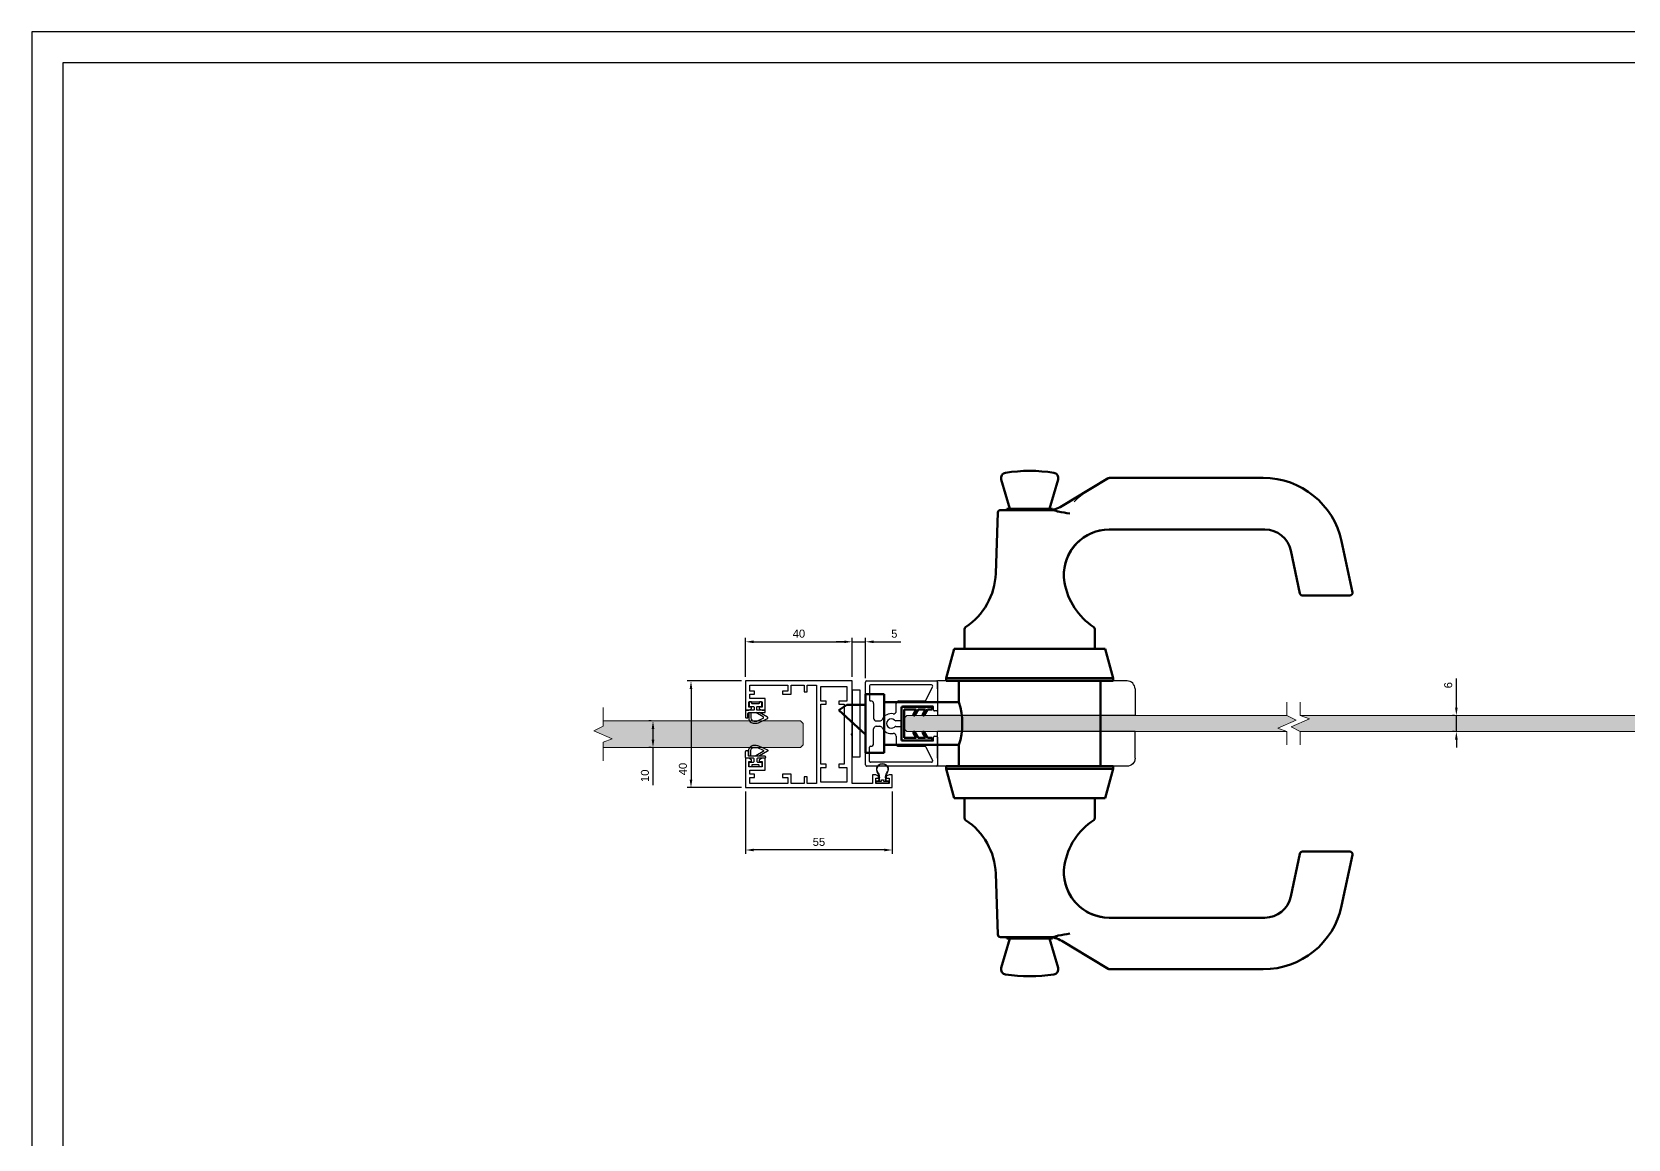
# Model space of a CAD drawing. Header units: millimetres. Extents: x 3538 to 5995, y -682 to 159.
# Drawn here: x 3538 to 4137, y -256 to 159 of the extents above; entities that cross this region are included whole.
import ezdxf
from ezdxf.lldxf.tags import DXFTag

# ---------------------------------------------------------------- set-up
doc = ezdxf.new("R2010")
doc.units = ezdxf.units.MM
for name, color, linetype in [('Blocchi', 7, 'Continuous'), ('COMP', 41, 'Continuous'), ('GUARNIZIONE_MONT', 7, 'Continuous'), ('MANIGLIA_HOPPE_H', 7, 'Continuous'), ('quote', 3, 'Continuous')]:
    doc.layers.add(name, color=color, linetype=linetype)
doc.layers.add('GLASS & JOINTS', color=250, linetype='Continuous', lineweight=13)
doc.layers.add('GLASS HATCH', color=7, linetype='Continuous', true_color=0xb8ffed, transparency=0.5)
doc.styles.get("Standard").update_dxf_attribs({"font": 'arial.ttf'})
tags = doc.linetypes.add('HIDDEN2', pattern=[4.7625, 3.175, -1.5875]).pattern_tags.tags
tags[6:7] = [DXFTag(74, 4), DXFTag(75, 0), DXFTag(340, '0'), DXFTag(46, 0.0), DXFTag(50, 0.0), DXFTag(44, 0.0), DXFTag(45, 0.0)]
tags[4:5] = [DXFTag(74, 4), DXFTag(75, 0), DXFTag(340, '0'), DXFTag(46, 0.0), DXFTag(50, 0.0), DXFTag(44, 0.0), DXFTag(45, 0.0)]
doc.dimstyles.new('ISO-25$0', dxfattribs={"dimtxt": 3, "dimasz": 3, "dimexe": 1.5, "dimexo": 1.5, "dimgap": 1.5, "dimtad": 1, "dimtxsty": 'Standard', "dimcen": 2.5, "dimadec": 0, "dimazin": 0, "dimtfac": 1, "dimtmove": 0, "dimatfit": 3, "dimfxl": 1, "dimarcsym": 0})

# ---------------------------------------------------------------- blocks, each defined once
blk = doc.blocks.new('guarnizione vetro 6mm porta')
at = {"layer": 'GUARNIZIONE_MONT', "color": 7, "linetype": 'Continuous', "lineweight": 50}
for p, q in [((-5.3, 11.5), (-6.3, 11.5)), ((-6.3, 11.5), (-6.3, 0)), ((-5.3, 9.73), (-5.3, 11.5)), ((-3.18, 8.51), (-5.3, 9.73)), ((-5.3, 6.23), (-5.3, 8.92)), ((-5.3, 8.92), (-3.53, 7.9)), ((-3.18, 5.01), (-5.3, 6.23)), ((-3.12, 8.01), (-3.07, 8.1)), ((3.07, 8.1), (3.12, 8.01)), ((5.3, 9.73), (3.18, 8.51)), ((5.3, 6.23), (3.18, 5.01)), ((3.53, 7.9), (5.3, 8.92)), ((5.3, 11.5), (5.3, 9.73)), ((6.3, 11.5), (5.3, 11.5)), ((5.3, 8.92), (5.3, 6.23)), ((6.3, 0), (6.3, 11.5)), ((-6.3, 0), (6.3, 0)), ((-5.3, 1), (-5.3, 5.42)), ((-5.3, 5.42), (-3.53, 4.4)), ((5.3, 1), (-5.3, 1)), ((-3.12, 4.51), (-3.07, 4.6)), ((3.07, 4.6), (3.12, 4.51)), ((3.53, 4.4), (5.3, 5.42)), ((5.3, 5.42), (5.3, 1))]:
    blk.add_line(p, q, dxfattribs=at)
for centre, start, end in [((-3.38, 8.16), 240, 330), ((-3.33, 8.25), 330, 60), ((3.33, 8.25), 120, 210), ((3.38, 8.16), 210, 300), ((-3.38, 4.66), 240, 330), ((-3.33, 4.75), 330, 60), ((3.33, 4.75), 120, 210), ((3.38, 4.66), 210, 300)]:
    blk.add_arc(centre, 0.3, start, end, dxfattribs=at)
blk = doc.blocks.new('48750')
at = {"layer": 'COMP'}
for p, q in [((-3.8, 1.56), (-4.38, 1.84)), ((-1.46, 1.14), (-2.05, 1.14)), ((-4.38, -1.84), (-3.8, -1.56)), ((-2.05, -1.14), (-1.46, -1.14))]:
    blk.add_line(p, q, dxfattribs=at)
blk.add_lwpolyline([(-0.95, 1.75, -0.414214), (-1.45, 1.25), (-2.05, 1.25, -0.117054), (-3.75, 1.65), (-4.33, 1.94, 1.622467), (-4.33, -1.94), (-3.75, -1.65, -0.117054), (-2.05, -1.25), (-1.45, -1.25, -0.414214), (-0.95, -1.75), (-0.95, -2.41), (0, -2.41), (0, 2.41), (-0.95, 2.41)], format="xyb", close=True, dxfattribs=at)
blk.add_lwpolyline([(-0.1, 2.32), (-0.85, 2.32), (-0.85, 0.4), (-1.35, 0.4), (-1.35, -0.4), (-0.85, -0.4), (-0.85, -2.31), (-0.1, -2.31)], close=True, dxfattribs=at)
for centre, radius, start, end in [((-5.3, 0), 2.07, 63.29482, 296.70518), ((-2.05, 5.03), 3.89, 243.29482, 270), ((-1.46, 1.75), 0.61, 270, 0), ((-2.05, -5.03), 3.89, 90, 116.70518), ((-1.46, -1.75), 0.61, 0, 90)]:
    blk.add_arc(centre, radius, start, end, dxfattribs=at)
blk = doc.blocks.new('cassaporta Glass')
at = {"color": 4}
for p, q in [((20, 15), (15.2, 15)), ((15.2, 15), (15.2, 13.8)), ((15.2, 13.8), (15.77, 12.75)), ((15.77, 12.75), (16.4, 12.75)), ((16.4, 12.75), (16.4, 13.8)), ((16.4, 13.8), (18.4, 13.8)), ((18.4, 13.8), (18.4, 8.8)), ((20, -40), (20, 15)), ((15.77, 9.85), (15.2, 8.8)), ((15.2, 8.8), (15.2, 7.6)), ((15.2, 7.6), (18.4, 7.6)), ((16.4, 9.85), (15.77, 9.85)), ((16.4, 8.8), (16.4, 9.85)), ((18.4, 8.8), (16.4, 8.8)), ((18.4, 7.6), (18.4, 0)), ((-0.4, 0), (-20, 0)), ((-20, 0), (-20, -40)), ((-17.9, -11.8), (-17.9, -2)), ((-17.9, -2), (-12.45, -2)), ((-12.45, -2), (-12.45, -5)), ((-12.45, -5), (-11.25, -5)), ((-11.25, -5), (-11.25, -3)), ((-11.25, -3), (11.25, -3)), ((0, -0.4), (-0.4, 0)), ((0.4, 0), (0, -0.4)), ((18.4, 0), (0.4, 0)), ((11.25, -3), (11.25, -5)), ((11.25, -5), (12.45, -5)), ((12.45, -5), (12.45, -2)), ((12.45, -2), (17.9, -2)), ((17.9, -2), (17.9, -11.8)), ((-12.45, -11.8), (-17.9, -11.8)), ((-11.25, -9.8), (-12.45, -9.8)), ((-12.45, -9.8), (-12.45, -11.8)), ((-11.25, -11.8), (-11.25, -9.8)), ((11.25, -11.8), (-11.25, -11.8)), ((12.45, -9.8), (11.25, -9.8)), ((11.25, -9.8), (11.25, -11.8)), ((12.45, -11.8), (12.45, -9.8)), ((17.9, -11.8), (12.45, -11.8)), ((-18.4, -16.9), (-18.4, -13.4)), ((-18.4, -13.4), (18.4, -13.4)), ((-15.9, -16.9), (-18.4, -16.9)), ((-15.9, -18.1), (-15.9, -16.9)), ((18.4, -16.9), (15.9, -16.9)), ((15.9, -16.9), (15.9, -18.1)), ((18.4, -13.4), (18.4, -16.9)), ((-18.4, -22.95), (-18.4, -18.1)), ((-18.4, -18.1), (-15.9, -18.1)), ((-15, -22.95), (-18.4, -22.95)), ((-15, -26.15), (-15, -22.95)), ((18.4, -22.95), (15, -22.95)), ((15, -22.95), (15, -26.15)), ((15.9, -18.1), (18.4, -18.1)), ((18.4, -18.1), (18.4, -22.95)), ((-18.4, -38.4), (-18.4, -24.15)), ((-18.4, -24.15), (-16.2, -24.15)), ((-16.2, -24.15), (-16.2, -26.15)), ((-16.2, -26.15), (-15, -26.15)), ((15, -26.15), (16.2, -26.15)), ((16.2, -26.15), (16.2, -24.15)), ((16.2, -24.15), (18.4, -24.15)), ((18.4, -24.15), (18.4, -38.4)), ((-9, -32.6), (-13.4, -32.6)), ((-13.4, -32.6), (-13.4, -38.4)), ((-12.2, -38.8), (-12.2, -33.8)), ((-12.2, -33.8), (-10.2, -33.8)), ((-10.2, -33.8), (-10.2, -34.85)), ((-10.2, -34.85), (-9.58, -34.85)), ((-9.58, -34.85), (-9, -33.8)), ((-9, -33.8), (-9, -32.6)), ((13.4, -32.6), (9, -32.6)), ((9, -32.6), (9, -33.8)), ((9, -33.8), (9.57, -34.85)), ((9.57, -34.85), (10.2, -34.85)), ((10.2, -34.85), (10.2, -33.8)), ((10.2, -33.8), (12.2, -33.8)), ((12.2, -33.8), (12.2, -38.8)), ((13.4, -38.4), (13.4, -32.6)), ((-20, -40), (-9, -40)), ((-16.2, -38.4), (-18.4, -38.4)), ((-15, -36.7), (-16.2, -36.7)), ((-16.2, -36.7), (-16.2, -38.4)), ((-15, -38.4), (-15, -36.7)), ((-13.4, -38.4), (-15, -38.4)), ((-10.2, -38.8), (-12.2, -38.8)), ((-9.58, -37.75), (-10.2, -37.75)), ((-10.2, -37.75), (-10.2, -38.8)), ((-9, -38.8), (-9.58, -37.75)), ((-9, -40), (-9, -38.8)), ((9.57, -37.75), (9, -38.8)), ((9, -38.8), (9, -40)), ((9, -40), (20, -40)), ((10.2, -37.75), (9.57, -37.75)), ((10.2, -38.8), (10.2, -37.75)), ((12.2, -38.8), (10.2, -38.8)), ((15, -38.4), (13.4, -38.4)), ((16.2, -36.7), (15, -36.7)), ((15, -36.7), (15, -38.4)), ((16.2, -38.4), (16.2, -36.7)), ((18.4, -38.4), (16.2, -38.4))]:
    blk.add_line(p, q, dxfattribs=at)
blk = doc.blocks.new('placca')
at = {"layer": 'Blocchi', "color": 2}
for p, q in [((0, 10), (0, 13)), ((71, 13), (0, 13)), ((0, 10), (0, 0)), ((74, 10), (74, 0)), ((71, 0), (0, 0)), ((74, 0), (71, 0))]:
    blk.add_line(p, q, dxfattribs=at)
blk.add_arc((71, 10), 3, 0, 90, dxfattribs=at)
blk = doc.blocks.new('Maniglia Paris HCS')
at = {"layer": 'MANIGLIA_HOPPE_H', "color": 2, "linetype": 'Continuous', "lineweight": 50}
for p, q in [((54.01, 80.55), (50.86, 91.53)), ((72.14, 91.53), (68.99, 80.55)), ((77.65, 83.96), (90.96, 91.96)), ((91.48, 92.11), (149.09, 92.11)), ((75.41, 82.62), (77.65, 83.96)), ((49.56, 79.09), (48.76, 56.23)), ((50.56, 80.05), (65.96, 80.05)), ((70, 80.55), (53, 80.55)), ((53, 80.55), (53, 80.05)), ((65.96, 80.05), (70.18, 80.05)), ((70, 80.18), (70, 80.55)), ((73.52, 81.48), (75.41, 82.62)), ((149.62, 72.76), (91.33, 72.76)), ((178.43, 68.34), (182.5, 49.21)), ((162.81, 48.79), (159.4, 64.84)), ((171.97, 48), (163.79, 48)), ((173.34, 48), (171.97, 48)), ((181.52, 48), (173.34, 48)), ((37.04, 35.36), (37.04, 28)), ((85.96, 28), (85.96, 35.36)), ((33.25, 28), (30.25, 17)), ((89.75, 28), (33.25, 28)), ((92.75, 17), (89.75, 28)), ((92.75, 17), (30.25, 17)), ((30.25, 17), (30.25, 16)), ((92.75, 16), (30.25, 16)), ((35, 16), (35, 8)), ((88, -16), (88, 16)), ((92.75, 16), (92.75, 17)), ((-10, 5), (-7, 7)), ((0, 7), (-7, 7)), ((0, 11), (0, -11)), ((7, 11), (0, 11)), ((7, 11), (7, -11)), ((35, 8), (7, 8)), ((0, -4.09), (-10, 5)), ((0, -11), (7, -11)), ((7, -8), (35, -8)), ((35, -8), (35, -16)), ((92.75, -16), (30.25, -16)), ((30.25, -16), (30.25, -17)), ((92.75, -17), (30.25, -17)), ((30.25, -17), (33.25, -28)), ((89.75, -28), (92.75, -17)), ((92.75, -17), (92.75, -16)), ((89.75, -28), (33.25, -28)), ((37.04, -28), (37.04, -35.35)), ((85.96, -35.35), (85.96, -28)), ((159.4, -64.84), (162.81, -48.79)), ((163.79, -48), (171.97, -48)), ((171.97, -48), (173.34, -48)), ((173.34, -48), (181.52, -48)), ((182.5, -49.21), (178.43, -68.34)), ((48.76, -56.22), (49.56, -79.09)), ((91.33, -72.76), (149.62, -72.76)), ((50.56, -80.05), (65.96, -80.05)), ((50.86, -91.53), (54.01, -80.55)), ((65.82, -80.05), (53, -80.05)), ((53, -80.05), (53, -80.55)), ((70, -80.55), (53, -80.55)), ((70.18, -80.05), (65.96, -80.05)), ((68.99, -80.55), (72.14, -91.53)), ((70, -80.55), (70, -80.18)), ((75.41, -82.62), (73.52, -81.48)), ((77.65, -83.96), (75.41, -82.62)), ((90.96, -91.96), (77.65, -83.96)), ((149.09, -92.11), (91.48, -92.11))]:
    blk.add_line(p, q, dxfattribs=at)
for centre, radius, start, end in [((52.79, 92.08), 2, 98.75877, 196.00146), ((61.5, 35.53), 59.22, 81.24123, 98.75877), ((70.21, 92.08), 2, 343.99854, 81.24123), ((91.48, 91.11), 1, 90, 120.99967), ((149.09, 62.11), 30, 12.00122, 90), ((50.56, 79.05), 1, 90, 177.99971), ((68.37, 90.05), 10, 270, 300.99967), ((106.45, 262.2), 185.9, 259.37863, 260.75351), ((91.34, 55.76), 17, 90, 189.61948), ((149.62, 62.76), 10, 11.99967, 90), ((23.78, 57.1), 25, 303.26441, 357.99971), ((99.22, 57.1), 25, 189.61948, 236.73559), ((163.79, 49), 1, 191.99967, 270), ((181.52, 49), 1, 270, 12.00122), ((38.04, 35.36), 1, 123.26441, 180), ((84.96, 35.36), 1, 0, 56.73559), ((9.73, 0), 26.5, 342.42996, 17.57004), ((38.04, -35.35), 1, 180, 236.73522), ((84.96, -35.35), 1, 303.26478, 0), ((23.78, -57.09), 25, 2.00029, 56.73522), ((99.22, -57.09), 25, 123.26478, 170.40914), ((91.34, -55.76), 17, 170.40914, 270), ((163.79, -49), 1, 90, 168.00033), ((181.52, -49), 1, 347.99878, 90), ((149.62, -62.76), 10, 270, 348.00033), ((149.09, -62.11), 30, 270, 347.99878), ((50.56, -79.05), 1, 182.00029, 270), ((68.37, -90.05), 10, 59.00033, 90), ((106.45, -262.2), 185.9, 99.24649, 100.62137), ((52.79, -92.08), 2, 163.99854, 261.24123), ((61.5, -35.53), 59.22, 261.24123, 278.75877), ((70.21, -92.08), 2, 278.75877, 16.00146), ((91.48, -91.11), 1, 239.00033, 270)]:
    blk.add_arc(centre, radius, start, end, dxfattribs=at)
at = {"layer": 'MANIGLIA_HOPPE_H', "color": 2, "linetype": 'HIDDEN2', "lineweight": 25}
blk.add_arc((96.89, 65.76), 25.52, 122.73615, 137.1865, dxfattribs=at)
for centre, start_param, end_param in [((91.33, 55.76), 0, 1.622245), ((91.33, -55.76), 1.520997, 3.141593)]:
    blk.add_ellipse(centre, major_axis=(0, 17), ratio=0.99986, start_param=start_param, end_param=end_param, dxfattribs=at)
at = {"layer": 'MANIGLIA_HOPPE_H', "color": 2, "linetype": 'Continuous', "lineweight": 50}
for centre, start_param, end_param in [((91.33, 55.76), 0, 1.614503), ((91.33, -55.76), 1.522329, 3.141593)]:
    blk.add_ellipse(centre, major_axis=(0, 17), ratio=0.99986, start_param=start_param, end_param=end_param, dxfattribs=at)
for points in [[(70.18, 80.05), (70.35, 80.05), (70.52, 80.04), (70.84, 79.97), (71, 79.91), (71.32, 79.78), (71.48, 79.7), (71.83, 79.57), (72, 79.52), (72.19, 79.48)], [(72.19, -79.48), (72, -79.52), (71.83, -79.57), (71.49, -79.7), (71.32, -79.78), (71, -79.91), (70.85, -79.97), (70.52, -80.04), (70.35, -80.05), (70.18, -80.05)]]:
    blk.add_open_spline(points, degree=3, knots=[0, 0, 0, 0, 0.25, 0.25, 0.5, 0.5, 0.75, 0.75, 1, 1, 1, 1], dxfattribs=at)
blk = doc.blocks.new('Cartiglio A3')
at = {"color": 6}
for points in [[(0, 726.876), (0, 0), (1034.376, 0), (1034.376, 726.876)], [(10, 716.876), (10, 10), (1024.376, 10), (1024.376, 716.876)]]:
    blk.add_lwpolyline(points, close=True, dxfattribs=at)
blk = doc.blocks.new('*D38')
at = {"layer": 'Defpoints', "color": 0, "transparency": 16777216}
for p in [(3772.02, -98.83), (3771.24, -108.83), (3772.02, -108.83)]:
    blk.add_point(p, dxfattribs=at)
at = {"layer": 'quote', "color": 0, "lineweight": -2, "transparency": 16777216}
for p, q in [((3770.52, -98.83), (3769.74, -98.83)), ((3771.24, -101.83), (3771.24, -105.83)), ((3770.52, -108.83), (3769.74, -108.83)), ((3771.24, -108.83), (3771.24, -122.91))]:
    blk.add_line(p, q, dxfattribs=at)
at = {"layer": 'quote', "color": 0, "transparency": 16777216}
for points in [[(3770.74, -101.83), (3771.74, -101.83), (3771.24, -98.83)], [(3770.74, -105.83), (3771.74, -105.83), (3771.24, -108.83)]]:
    blk.add_solid(points, dxfattribs=at)
at = {"layer": 'quote', "color": 0, "transparency": 16777216, "insert": (3768.21, -119.4), "char_height": 3, "attachment_point": 5, "rotation": 90}
blk.add_mtext('10', dxfattribs=at)
blk = doc.blocks.new('*D48')
at = {"layer": 'Defpoints', "color": 0, "transparency": 16777216}
for p in [(3845.95, -69.17), (3805.95, -83.83), (3845.95, -83.83)]:
    blk.add_point(p, dxfattribs=at)
at = {"layer": 'quote', "color": 0, "lineweight": -2, "transparency": 16777216}
for p, q in [((3805.95, -82.33), (3805.95, -67.67)), ((3808.95, -69.17), (3842.95, -69.17)), ((3845.95, -82.33), (3845.95, -67.67))]:
    blk.add_line(p, q, dxfattribs=at)
at = {"layer": 'quote', "color": 0, "transparency": 16777216}
for points in [[(3808.95, -68.67), (3808.95, -69.67), (3805.95, -69.17)], [(3842.95, -68.67), (3842.95, -69.67), (3845.95, -69.17)]]:
    blk.add_solid(points, dxfattribs=at)
at = {"layer": 'quote', "color": 0, "transparency": 16777216, "insert": (3825.95, -66.13), "char_height": 3, "attachment_point": 5}
blk.add_mtext('40', dxfattribs=at)
blk = doc.blocks.new('*D49')
at = {"layer": 'Defpoints', "color": 0, "transparency": 16777216}
for p in [(3805.95, -123.83), (3860.95, -123.83), (3805.95, -147.22)]:
    blk.add_point(p, dxfattribs=at)
at = {"layer": 'quote', "color": 0, "lineweight": -2, "transparency": 16777216}
for p, q in [((3805.95, -125.33), (3805.95, -148.72)), ((3860.95, -125.33), (3860.95, -148.72)), ((3857.95, -147.22), (3808.95, -147.22))]:
    blk.add_line(p, q, dxfattribs=at)
at = {"layer": 'quote', "color": 0, "transparency": 16777216}
for points in [[(3808.95, -146.72), (3808.95, -147.72), (3805.95, -147.22)], [(3857.95, -146.72), (3857.95, -147.72), (3860.95, -147.22)]]:
    blk.add_solid(points, dxfattribs=at)
at = {"layer": 'quote', "color": 0, "transparency": 16777216, "insert": (3833.45, -144.2), "char_height": 3, "attachment_point": 5}
blk.add_mtext('55', dxfattribs=at)
blk = doc.blocks.new('*D50')
at = {"layer": 'Defpoints', "color": 0, "transparency": 16777216}
for p in [(3805.95, -83.83), (3785.49, -123.83), (3805.95, -123.83)]:
    blk.add_point(p, dxfattribs=at)
at = {"layer": 'quote', "color": 0, "lineweight": -2, "transparency": 16777216}
for p, q in [((3804.45, -83.83), (3783.99, -83.83)), ((3785.49, -86.83), (3785.49, -120.83)), ((3804.45, -123.83), (3783.99, -123.83))]:
    blk.add_line(p, q, dxfattribs=at)
at = {"layer": 'quote', "color": 0, "transparency": 16777216}
for points in [[(3784.99, -86.83), (3785.99, -86.83), (3785.49, -83.83)], [(3784.99, -120.83), (3785.99, -120.83), (3785.49, -123.83)]]:
    blk.add_solid(points, dxfattribs=at)
at = {"layer": 'quote', "color": 0, "transparency": 16777216, "insert": (3782.46, -116.87), "char_height": 3, "attachment_point": 5, "rotation": 90}
blk.add_mtext('40', dxfattribs=at)
blk = doc.blocks.new('*D54')
at = {"layer": 'Defpoints', "color": 0, "transparency": 16777216}
for p in [(3845.95, -69.17), (3845.95, -83.83), (3850.95, -84.33)]:
    blk.add_point(p, dxfattribs=at)
at = {"layer": 'quote', "color": 0, "lineweight": -2, "transparency": 16777216}
for p, q in [((3842.95, -69.17), (3839.95, -69.17)), ((3845.95, -82.33), (3845.95, -67.67)), ((3845.95, -69.17), (3850.95, -69.17)), ((3850.95, -82.83), (3850.95, -67.67)), ((3853.95, -69.17), (3864.19, -69.17))]:
    blk.add_line(p, q, dxfattribs=at)
at = {"layer": 'quote', "color": 0, "transparency": 16777216}
for points in [[(3842.95, -68.67), (3842.95, -69.67), (3845.95, -69.17)], [(3853.95, -68.67), (3853.95, -69.67), (3850.95, -69.17)]]:
    blk.add_solid(points, dxfattribs=at)
at = {"layer": 'quote', "color": 0, "transparency": 16777216, "insert": (3861.7, -66.14), "char_height": 3, "attachment_point": 5}
blk.add_mtext('5', dxfattribs=at)
blk = doc.blocks.new('*D61')
at = {"layer": 'Defpoints', "color": 0, "transparency": 16777216}
for p in [(4072.41, -96.8), (4073.2, -96.8), (4073.2, -102.8)]:
    blk.add_point(p, dxfattribs=at)
at = {"layer": 'quote', "color": 0, "lineweight": -2, "transparency": 16777216}
for p, q in [((4072.41, -93.8), (4072.41, -82.95)), ((4071.7, -96.8), (4070.91, -96.8)), ((4072.41, -102.8), (4072.41, -96.8)), ((4071.7, -102.8), (4070.91, -102.8)), ((4072.41, -105.8), (4072.41, -108.8))]:
    blk.add_line(p, q, dxfattribs=at)
at = {"layer": 'quote', "color": 0, "transparency": 16777216}
for points in [[(4071.91, -93.8), (4072.91, -93.8), (4072.41, -96.8)], [(4071.91, -105.8), (4072.91, -105.8), (4072.41, -102.8)]]:
    blk.add_solid(points, dxfattribs=at)
at = {"layer": 'quote', "color": 0, "transparency": 16777216, "insert": (4069.38, -85.44), "char_height": 3, "attachment_point": 5, "rotation": 90}
blk.add_mtext('6', dxfattribs=at)
blk = doc.blocks.new('Guarnizione H1.474')
at = {"color": 7}
for points in [[(0.33, 0.25), (0.33, -0.34, -0.414214), (0.3, -0.37), (0.27, -0.37, -0.414214), (0.24, -0.34), (0.24, -0.08, 0.414214), (0.21, -0.05), (0.13, -0.05, 0.414214), (0.1, -0.08), (0.1, -0.21, -0.414214), (0.07, -0.24), (-0.05, -0.24, -0.414214), (-0.08, -0.21), (-0.08, -0.17, -0.414214), (-0.05, -0.14), (-0.03, -0.14, 0.414214), (0, -0.11), (0, 0.11, 0.414214), (-0.03, 0.14), (-0.05, 0.14, -0.414214), (-0.08, 0.17), (-0.08, 0.21, -0.414214), (-0.05, 0.24), (0.07, 0.24, -0.414214), (0.1, 0.21), (0.1, 0.08, 0.414214), (0.13, 0.05), (0.21, 0.05, 0.414214), (0.24, 0.08), (0.24, 0.34, -0.414214), (0.27, 0.37), (0.5, 0.37, -0.414214), (0.53, 0.34), (0.53, 0.31, -0.414214), (0.5, 0.28), (0.36, 0.28, 0.414214), (0.33, 0.25), (0.53, 0.25, -0.414214), (0.73, 0.05), (0.73, -0.026, -0.109651), (0.711, -0.111), (0.554, -0.447, -0.606635), (0.501, -0.449), (0.33, -0.152)], [(0.33, 0.17), (0.53, 0.17, -0.414214), (0.65, 0.05), (0.65, -0.026, -0.109651), (0.639, -0.077), (0.542, -0.285, -0.606635), (0.489, -0.287), (0.33, -0.012)]]:
    blk.add_lwpolyline(points, format="xyb", dxfattribs=at)
blk = doc.blocks.new('ANTA SLIM 8mm')
at = {"color": 7}
for p, q in [((3182.88, -468.56), (3182.88, -442.56)), ((3183.38, -442.06), (3193.83, -442.06)), ((3194.13, -442.36), (3194.13, -443.26)), ((3203.63, -443.26), (3203.63, -442.36)), ((3203.93, -442.06), (3214.38, -442.06)), ((3214.88, -442.56), (3214.88, -468.56)), ((3184.38, -444.37), (3184.38, -467.26)), ((3190.21, -446.47), (3185.1, -443.92)), ((3190.38, -456.56), (3190.38, -446.74)), ((3192.38, -443.86), (3192.38, -455.26)), ((3193.83, -443.56), (3192.68, -443.56)), ((3205.08, -443.56), (3203.93, -443.56)), ((3205.38, -455.26), (3205.38, -443.86)), ((3207.38, -456.59), (3207.38, -446.74)), ((3207.55, -446.47), (3212.66, -443.92)), ((3213.38, -444.37), (3213.38, -467.26)), ((3194.22, -457.56), (3191.38, -457.56)), ((3192.68, -455.56), (3197.49, -455.56)), ((3197.79, -455.86), (3197.79, -457.76)), ((3199.97, -457.76), (3199.97, -455.86)), ((3200.27, -455.56), (3205.08, -455.56)), ((3203.55, -457.59), (3206.38, -457.59)), ((3191.38, -466.06), (3196.88, -466.06)), ((3197.88, -465.06), (3197.88, -463.76)), ((3199.88, -465.06), (3199.88, -463.76)), ((3206.38, -466.06), (3200.88, -466.06)), ((3214.38, -469.06), (3183.38, -469.06)), ((3184.68, -467.56), (3190.08, -467.56)), ((3190.38, -467.26), (3190.38, -467.06)), ((3207.38, -467.26), (3207.38, -467.06)), ((3213.08, -467.56), (3207.68, -467.56))]:
    blk.add_line(p, q, dxfattribs=at)
for centre, radius, start, end in [((3183.38, -442.56), 0.5, 90, 180), ((3193.83, -442.36), 0.3, 0, 90), ((3203.93, -442.36), 0.3, 90, 180), ((3214.38, -442.56), 0.5, 0, 90), ((3184.88, -444.37), 0.5, 63.43495, 180), ((3190.08, -446.74), 0.3, 360, 63.43495), ((3192.68, -443.86), 0.3, 90, 180), ((3193.83, -443.26), 0.3, 270, 0), ((3203.93, -443.26), 0.3, 180, 270), ((3205.08, -443.86), 0.3, 0, 90), ((3207.68, -446.74), 0.3, 116.56505, 180), ((3212.88, -444.37), 0.5, 0, 116.56505), ((3191.38, -456.56), 1, 180, 270), ((3192.68, -455.26), 0.3, 180, 270), ((3194.22, -458.56), 1, 349.14591, 90), ((3198.88, -459.45), 3.75, 169.14591, 245.09894), ((3198.88, -459.45), 1.75, 137.36903, 42.63097), ((3197.49, -455.86), 0.3, 360, 90), ((3197.04, -457.76), 0.75, 317.36903, 0), ((3200.27, -455.86), 0.3, 90, 180), ((3200.72, -457.76), 0.75, 180, 222.63097), ((3198.88, -459.45), 3.75, 294.90106, 10.48585), ((3203.55, -458.59), 1, 90, 190.48585), ((3205.08, -455.26), 0.3, 270, 0), ((3206.38, -456.59), 1, 270, 0), ((3191.38, -467.06), 1, 90, 180), ((3196.88, -465.06), 1, 270, 0), ((3196.88, -463.76), 1, 0, 65.09894), ((3200.88, -463.76), 1, 114.90106, 180), ((3200.88, -465.06), 1, 180, 270), ((3206.38, -467.06), 1, 0, 90), ((3183.38, -468.56), 0.5, 180, 270), ((3184.68, -467.26), 0.3, 180, 270), ((3190.08, -467.26), 0.3, 270, 0), ((3207.68, -467.26), 0.3, 180, 270), ((3213.08, -467.26), 0.3, 270, 0), ((3214.38, -468.56), 0.5, 270, 0)]:
    blk.add_arc(centre, radius, start, end, dxfattribs=at)

msp = doc.modelspace()

# ---------------------------------------------------------------- hatches: boundary and pattern name
at = {"layer": 'GLASS HATCH'}
h = msp.add_hatch(color=256, dxfattribs=at)
h.dxf.hatch_style = 1
h.paths.add_polyline_path([(3826.553, -108.834), (3827.553, -107.834), (3827.553, -99.834), (3826.553, -98.834), (3752.547, -98.834), (3752.547, -100.816), (3749.113, -102.566), (3755.982, -105.566), (3752.547, -106.816), (3752.547, -108.834)])
h = msp.add_hatch(color=256, dxfattribs=at)
h.dxf.hatch_style = 1
h.paths.add_polyline_path([(4008.899, -96.834), (4008.899, -96.816), (4012.333, -98.566), (4005.464, -101.566), (4008.899, -102.816), (4008.899, -102.834), (3866.453, -102.834), (3865.453, -101.834), (3865.453, -97.834), (3866.453, -96.834)])
h = msp.add_hatch(color=256, dxfattribs=at)
h.dxf.hatch_style = 1
h.paths.add_polyline_path([(4162.904, -96.798), (4163.904, -97.798), (4163.904, -101.798), (4162.904, -102.798), (4013.899, -102.798), (4013.899, -102.816), (4010.464, -101.066), (4017.333, -98.066), (4013.899, -96.816), (4013.899, -96.798)])

# ---------------------------------------------------------------- linework, layer by layer
msp.add_lwpolyline([(3845.953, -112.334), (3848.953, -112.334), (3848.953, -87.334), (3845.953, -87.334)], close=True)
at = {"layer": 'GLASS & JOINTS'}
for points in [[(3752.547, -113.816), (3752.547, -106.816), (3755.982, -105.566), (3749.113, -102.566), (3752.547, -100.816), (3752.547, -93.816)], [(4008.899, -107.816), (4008.899, -102.816), (4005.464, -101.566), (4012.333, -98.566), (4008.899, -96.816), (4008.899, -91.816)], [(4013.899, -91.816), (4013.899, -96.816), (4017.333, -98.066), (4010.464, -101.066), (4013.899, -102.816), (4013.899, -107.816)], [(3752.547, -108.834), (3826.553, -108.834), (3827.553, -107.834), (3827.553, -99.834), (3826.553, -98.834), (3752.547, -98.834)], [(4008.899, -102.834), (3866.453, -102.834), (3865.453, -101.834), (3865.453, -97.834), (3866.453, -96.834), (4008.899, -96.834)], [(4013.899, -96.798), (4162.904, -96.798), (4163.904, -97.798), (4163.904, -101.798), (4162.904, -102.798), (4013.899, -102.798)]]:
    msp.add_lwpolyline(points, dxfattribs=at)

# ---------------------------------------------------------------- block references
at = {"xscale": 1.15700614685312, "yscale": 1.15700614685312, "zscale": 1.15700614685312}
msp.add_blockref('Cartiglio A3', (3538.405, -681.515), dxfattribs=at)
at = {"rotation": 270}
msp.add_blockref('ANTA SLIM 8mm', (4320.009, 3099.046), dxfattribs=at)
at = {"color": 1, "yscale": 10, "zscale": 10}
for p, xscale, rotation in [((3809.643, -92.434), -10, 90), ((3809.665, -115.234), 10, 90.00000000000001)]:
    msp.add_blockref('Guarnizione H1.474', p, dxfattribs=dict(at, xscale=xscale, rotation=rotation))
at = {"xscale": -1, "rotation": 270}
msp.add_blockref('guarnizione vetro 6mm porta', (3864.453, -99.834), dxfattribs=at)
at = {"layer": 'Blocchi', "color": 2}
for name, p in [('Maniglia Paris HCS', (3850.953, -99.834)), ('placca', (3877.953, -96.834))]:
    msp.add_blockref(name, p, dxfattribs=at)
at = {"layer": 'Blocchi', "rotation": 270}
msp.add_blockref('cassaporta Glass', (3845.953, -103.834), dxfattribs=at)
at = {"layer": 'Blocchi', "color": 2, "xscale": -1, "rotation": 180}
msp.add_blockref('placca', (3877.953, -102.834), dxfattribs=at)
at = {"layer": 'Blocchi', "xscale": -1, "rotation": 90}
msp.add_blockref('48750', (3857.253, -122.234), dxfattribs=at)

# ---------------------------------------------------------------- dimensions: what is measured, and where the dimension line sits
at = {"layer": 'quote'}
for base, p1, p2, picture, middle in [((3845.953, -69.165), (3805.953, -83.834), (3845.953, -83.834), '*D48', (3825.953, -66.133)), ((3805.953, -147.224), (3860.953, -123.834), (3805.953, -123.834), '*D49', (3833.453, -144.198))]:
    dim = msp.add_linear_dim(base=base, p1=p1, p2=p2, dimstyle='ISO-25$0', dxfattribs=at)
    dim.commit()
    dim.dimension.update_dxf_attribs({"geometry": picture, "text_midpoint": middle})
dim = msp.add_linear_dim(base=(3845.953, -69.165), p1=(3850.953, -84.334), p2=(3845.953, -83.834), dimstyle='ISO-25$0', dxfattribs=at)
dim.commit()
dim.dimension.update_dxf_attribs({"geometry": '*D54', "text_midpoint": (3861.695, -69.165), "dimtype": 160})
for base, p1, p2, angle, picture, middle in [((4072.415, -96.798), (4073.202, -102.798), (4073.202, -96.798), 270, '*D61', (4072.415, -85.436)), ((3785.49, -123.834), (3805.953, -83.834), (3805.953, -123.834), 90, '*D50', (3785.49, -116.867))]:
    dim = msp.add_linear_dim(base=base, p1=p1, p2=p2, angle=angle, dimstyle='ISO-25$0', dxfattribs=at)
    dim.commit()
    dim.dimension.update_dxf_attribs({"geometry": picture, "text_midpoint": middle, "dimtype": 160})
dim = msp.add_linear_dim(base=(3771.238, -108.834), p1=(3772.025, -98.834), p2=(3772.025, -108.834), angle=90, dimstyle='ISO-25$0', override={"dimarcsym": 1}, dxfattribs=at)
dim.commit()
dim.dimension.update_dxf_attribs({"geometry": '*D38', "text_midpoint": (3771.238, -119.404), "dimtype": 160})

doc.saveas('drawing.dxf')
